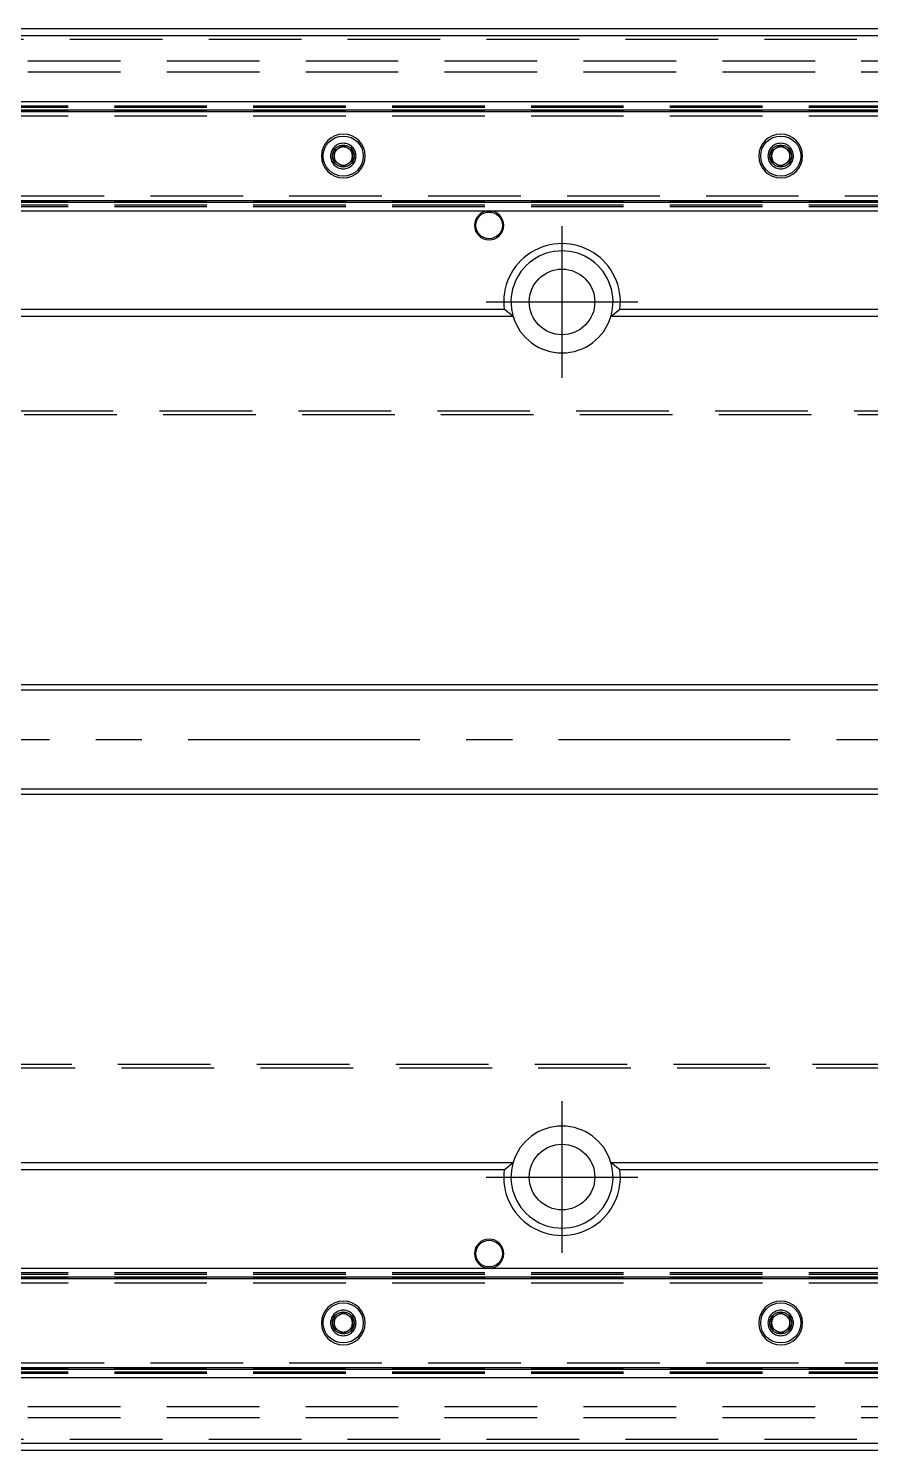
# Model space of a CAD drawing. Extents: x -51 to 1046, y -358 to 109.
# Drawn here: x 216.8 to 332.3, y -97.5 to 97.5 of the extents above; entities that cross this region are included whole.
import ezdxf

# ---------------------------------------------------------------- set-up
doc = ezdxf.new("R2010")
doc.units = 0
doc.linetypes.add('CENTER', pattern=[50.8, 31.75, -6.35, 6.35, -6.35])
doc.linetypes.add('DASHED', pattern=[19.05, 12.7, -6.35])
doc.layers.get('0').update_dxf_attribs({"linetype": 'CONTINUOUS'})
doc.layers.add('CENTER', color=1, linetype='CENTER')

msp = doc.modelspace()

# ---------------------------------------------------------------- linework, layer by layer
at = {"color": 7, "linetype": 'CONTINUOUS'}
for p, q in [((2, 97.5), (335, 97.5)), ((335, 96.5), (1, 96.5)), ((0, 87.5), (335, 87.5)), ((0, 86.32), (335, 86.32)), ((0, 86.1), (335, 86.1)), ((258.75, 80.72), (260, 81.44)), ((258.75, 79.28), (258.75, 80.72)), ((260, 81.44), (261.25, 80.72)), ((261.25, 80.72), (261.25, 79.28)), ((318.75, 80.72), (320, 81.44)), ((318.75, 79.28), (318.75, 80.72)), ((320, 81.44), (321.25, 80.72)), ((321.25, 80.72), (321.25, 79.28)), ((260, 78.56), (258.75, 79.28)), ((261.25, 79.28), (260, 78.56)), ((320, 78.56), (318.75, 79.28)), ((321.25, 79.28), (320, 78.56)), ((0, 73.9), (335, 73.9)), ((0, 73.68), (335, 73.68)), ((0, 72.5), (335, 72.5)), ((177.94, 59), (282.06, 59)), ((283.29, 58), (282.06, 59)), ((296.71, 58), (297.94, 59)), ((297.94, 59), (335, 59)), ((283.29, 58), (176.71, 58)), ((335, 58), (296.71, 58)), ((335, 7.5), (40.5, 7.5)), ((40.5, -7.5), (335, -7.5)), ((176.71, -58), (283.29, -58)), ((282.06, -59), (283.29, -58)), ((296.71, -58), (335, -58)), ((297.94, -59), (296.71, -58)), ((282.06, -59), (177.94, -59)), ((335, -59), (297.94, -59)), ((0, -72.5), (335, -72.5)), ((0, -73.68), (335, -73.68)), ((0, -73.9), (335, -73.9)), ((258.75, -79.28), (260, -78.56)), ((258.75, -80.72), (258.75, -79.28)), ((260, -78.56), (261.25, -79.28)), ((261.25, -79.28), (261.25, -80.72)), ((318.75, -79.28), (320, -78.56)), ((318.75, -80.72), (318.75, -79.28)), ((320, -78.56), (321.25, -79.28)), ((321.25, -79.28), (321.25, -80.72)), ((260, -81.44), (258.75, -80.72)), ((261.25, -80.72), (260, -81.44)), ((320, -81.44), (318.75, -80.72)), ((321.25, -80.72), (320, -81.44)), ((0, -86.1), (335, -86.1)), ((0, -86.32), (335, -86.32)), ((0, -87.5), (335, -87.5)), ((1, -96.5), (335, -96.5)), ((335, -97.5), (2, -97.5))]:
    msp.add_line(p, q, dxfattribs=at)
at = {"color": 3, "linetype": 'DASHED'}
for p, q in [((349.5, 96), (0.5, 96)), ((820, 93), (0, 93)), ((820, 91.5), (0, 91.5)), ((0, 86.91), (335, 86.91)), ((0, 86.7), (820, 86.7)), ((0, 86.26), (341.5, 86.26)), ((0, 85.5), (341.5, 85.5)), ((258.5, 80), (258.52, 80.22)), ((318.5, 80), (318.52, 80.22)), ((341.5, 74.5), (0, 74.5)), ((0, 73.74), (341.5, 73.74)), ((0, 73.3), (820, 73.3)), ((0, 73.09), (335, 73.09)), ((819, 45), (1, 45)), ((819.5, 44.5), (0.5, 44.5)), ((0.5, -44.5), (819.5, -44.5)), ((1, -45), (819, -45)), ((0, -73.09), (335, -73.09)), ((0, -73.3), (820, -73.3)), ((0, -73.74), (341.5, -73.74)), ((0, -74.5), (341.5, -74.5)), ((258.5, -80), (258.52, -79.75)), ((318.5, -80), (318.52, -79.75)), ((341.5, -85.5), (0, -85.5)), ((0, -86.26), (341.5, -86.26)), ((0, -86.7), (820, -86.7)), ((0, -86.91), (335, -86.91)), ((820, -91.5), (0, -91.5)), ((820, -93), (0, -93)), ((349.5, -96), (0.5, -96))]:
    msp.add_line(p, q, dxfattribs=at)
at = {"color": 3, "linetype": 'CONTINUOUS'}
for p, q in [((335, 6.75), (40.5, 6.75)), ((40.5, -6.75), (335, -6.75))]:
    msp.add_line(p, q, dxfattribs=at)
at = {"color": 7, "linetype": 'CONTINUOUS'}
for centre, radius in [((260, 80), 2.75), ((320, 80), 2.75), ((290, 60), 4.5), ((290, -60), 4.5), ((260, -80), 2.75), ((320, -80), 2.75)]:
    msp.add_circle(centre, radius, dxfattribs=at)
at = {"color": 3, "linetype": 'DASHED'}
for centre in [(260, 80), (320, 80), (260, -80), (320, -80)]:
    msp.add_circle(centre, 1.5, dxfattribs=at)
at = {"color": 3, "linetype": 'CONTINUOUS'}
for centre in [(280, 70.5), (280, -70.5)]:
    msp.add_circle(centre, 1.83, dxfattribs=at)
at = {"color": 7, "linetype": 'CONTINUOUS'}
for centre, radius, start, end in [((260, 80), 3, 0, 180), ((320, 80), 3, 0, 180), ((260, 80), 3, 180, 0), ((320, 80), 3, 180, 0), ((280, 70.5), 2, 180, 90), ((280, 70.5), 2, 90, 180), ((290, 60), 8, 352.8192, 187.1808), ((290, 60), 7, 343.3985, 196.6015), ((290, 60), 7, 196.6015, 343.3985), ((290, -60), 7, 16.6015, 163.3985), ((290, -60), 7, 163.3985, 16.6015), ((290, -60), 8, 172.8192, 7.1808), ((280, -70.5), 2, 270, 180), ((280, -70.5), 2, 180, 270), ((260, -80), 3, 0, 180), ((320, -80), 3, 0, 180), ((260, -80), 3, 180, 0), ((320, -80), 3, 180, 0)]:
    msp.add_arc(centre, radius, start, end, dxfattribs=at)
at = {"color": 3, "linetype": 'DASHED'}
for centre, radius, start, end in [((260, 80), 1.75, 0, 180), ((260, 80), 1.75, 180, 0), ((260, 80), 1.25, 120, 180), ((260, 80), 1.25, 180, 240), ((260, 80), 1.25, 60, 120), ((260, 80), 1.25, 0, 60), ((260, 80), 1.25, 300, 0), ((320, 80), 1.75, 0, 180), ((320, 80), 1.75, 180, 0), ((320, 80), 1.25, 120, 180), ((320, 80), 1.25, 180, 240), ((320, 80), 1.25, 60, 120), ((320, 80), 1.25, 0, 60), ((320, 80), 1.25, 300, 0), ((260, 80), 1.25, 240, 300), ((320, 80), 1.25, 240, 300), ((260, -80), 1.75, 0, 180), ((260, -80), 1.25, 120, 180), ((260, -80), 1.25, 60, 120), ((260, -80), 1.25, 0, 60), ((320, -80), 1.75, 0, 180), ((320, -80), 1.25, 120, 180), ((320, -80), 1.25, 60, 120), ((320, -80), 1.25, 0, 60), ((260, -80), 1.75, 180, 0), ((260, -80), 1.25, 180, 240), ((260, -80), 1.25, 240, 300), ((260, -80), 1.25, 300, 0), ((320, -80), 1.75, 180, 0), ((320, -80), 1.25, 180, 240), ((320, -80), 1.25, 240, 300), ((320, -80), 1.25, 300, 0)]:
    msp.add_arc(centre, radius, start, end, dxfattribs=at)
at = {"layer": 'CENTER', "color": 1, "linetype": 'CENTER'}
for p, q in [((290, 49.6), (290, 70.4)), ((279.6, 60), (300.4, 60)), ((-15.26, 0), (875.98, 0)), ((290, -70.4), (290, -49.6)), ((279.6, -60), (300.4, -60))]:
    msp.add_line(p, q, dxfattribs=at)

doc.saveas('drawing.dxf')
